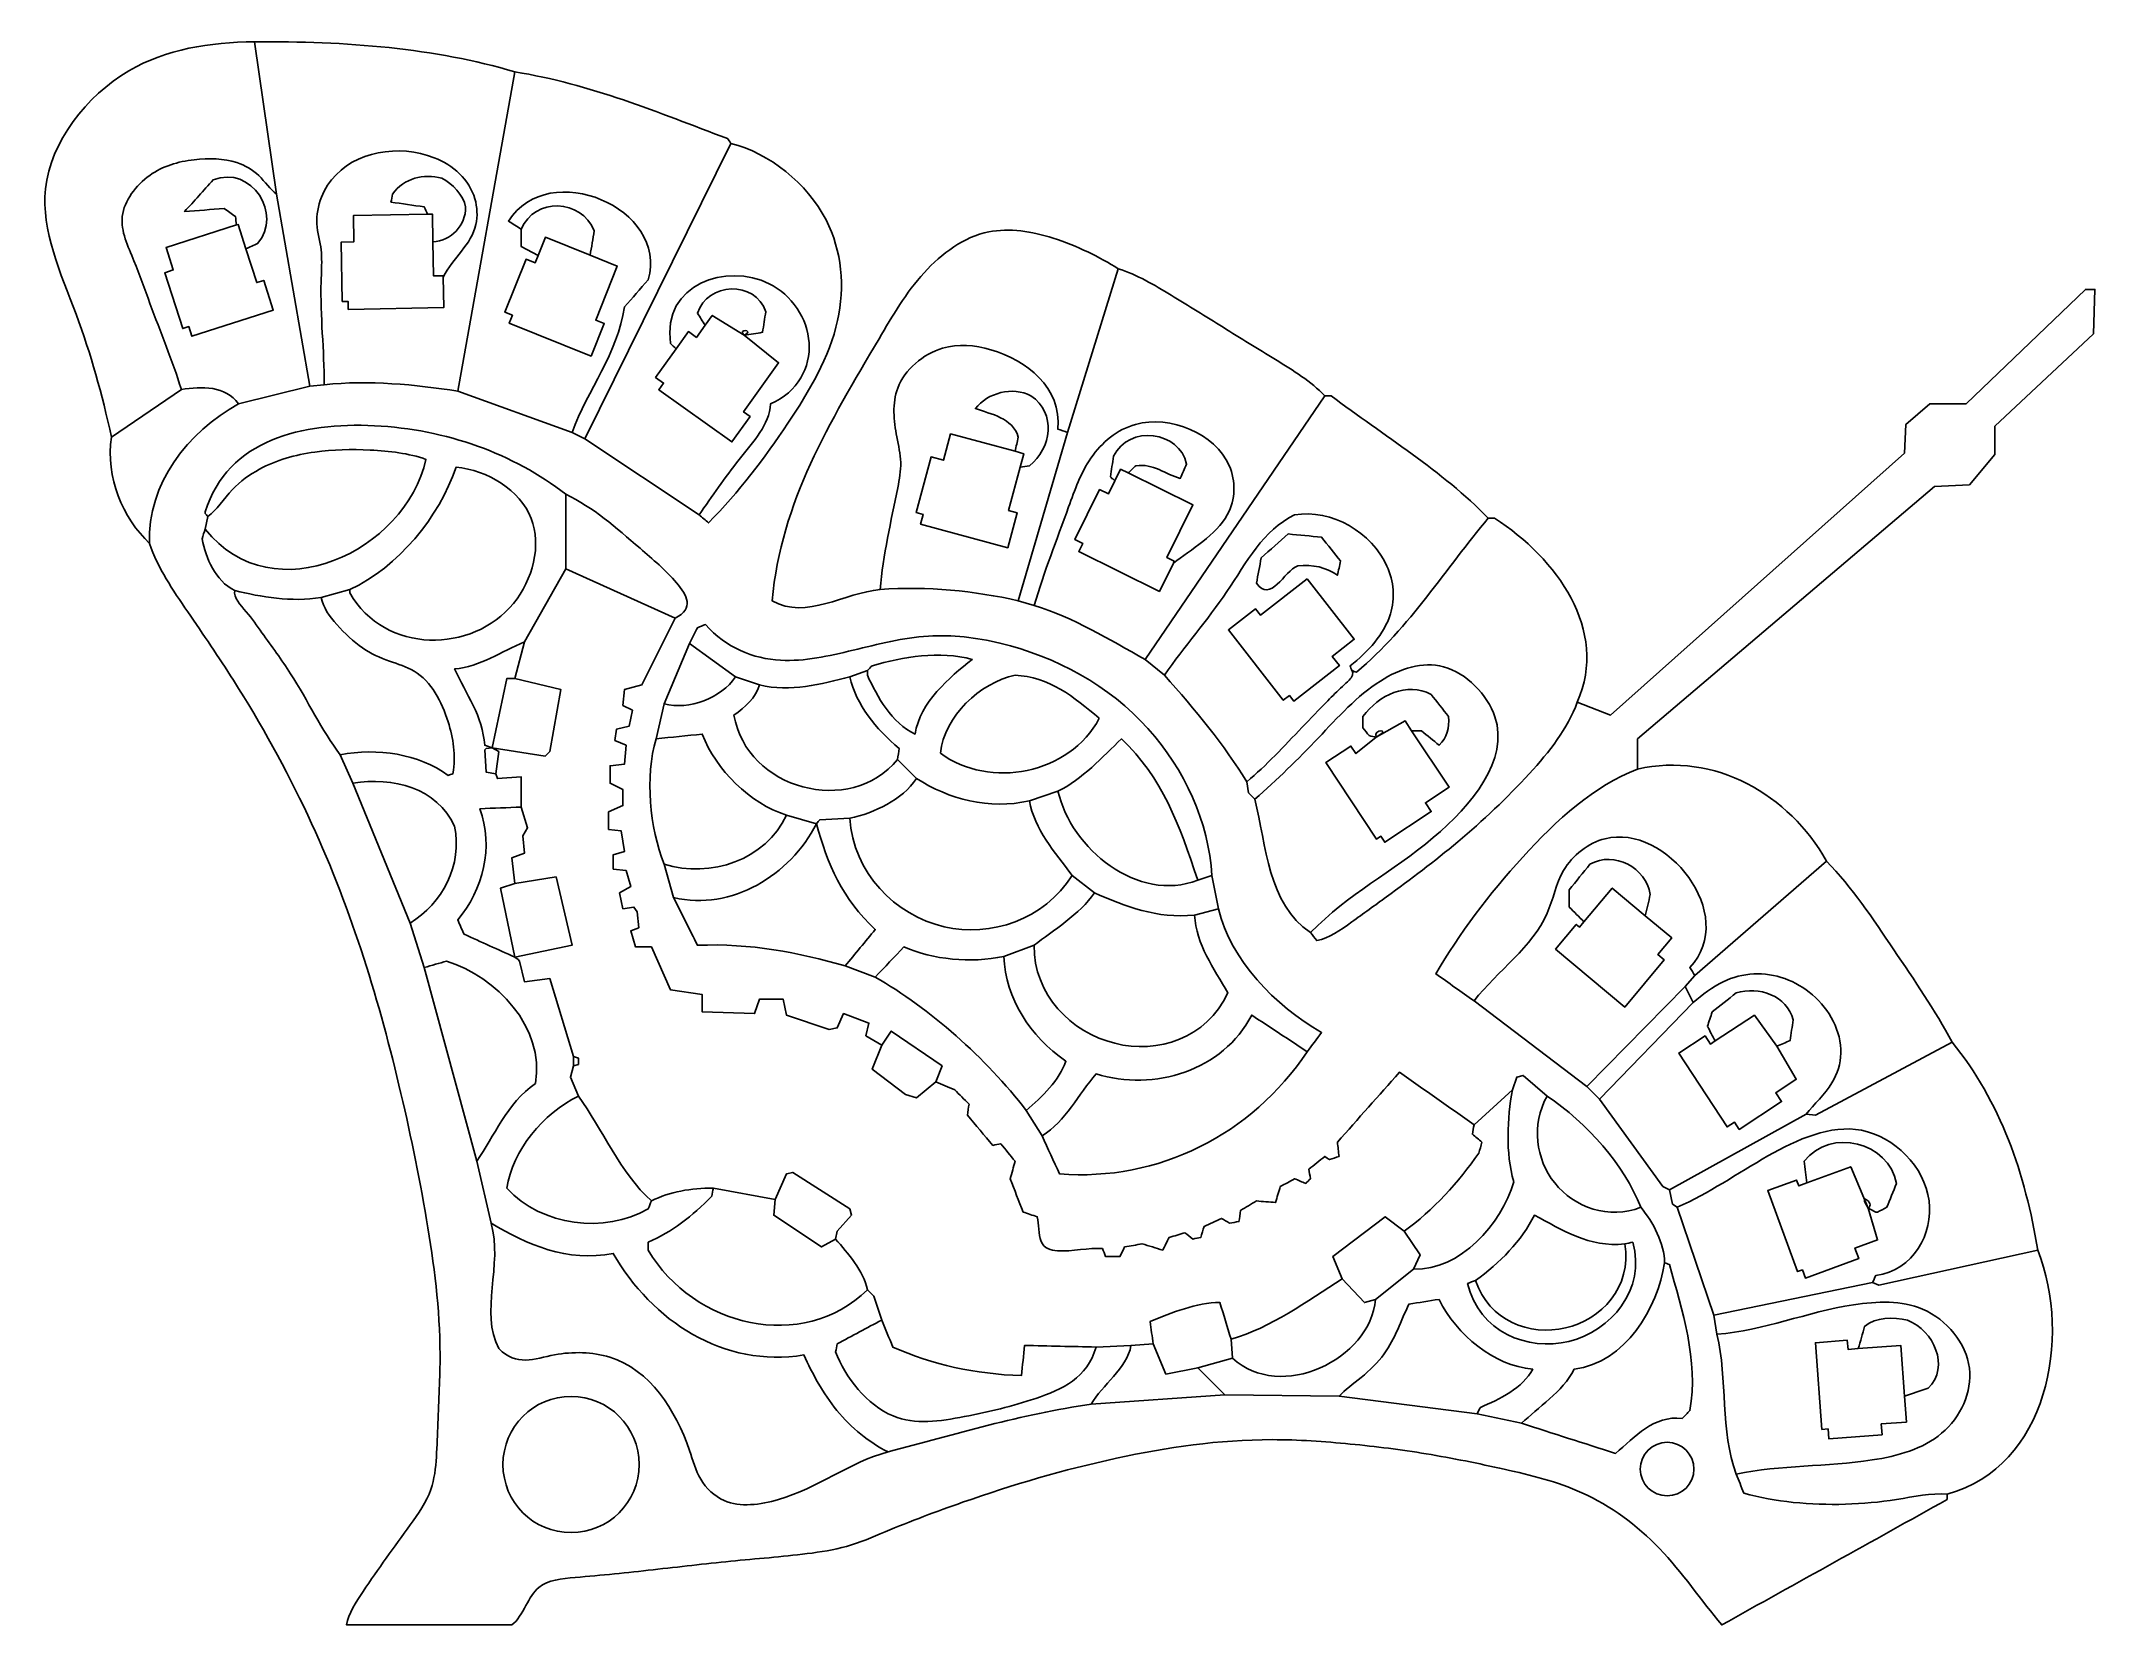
# Model space of a CAD drawing. Header units: millimetres. Extents: x -97281 to 279708, y -29439 to 261289.
import ezdxf

# ---------------------------------------------------------------- set-up
doc = ezdxf.new("R2010")
doc.units = ezdxf.units.MM
doc.layers.add('04_CONNECTED_LINEWORK', color=7, linetype='Continuous')
doc.layers.add('05_CIRCLES', color=7, linetype='Continuous')

msp = doc.modelspace()

# ---------------------------------------------------------------- linework, layer by layer
at = {"layer": '04_CONNECTED_LINEWORK'}
for points in [[(-58122, 261171), (-54042, 233188)], [(-10319, 255632), (-20812, 197044)], [(29323, 242516), (2506, 188299)], [(-54042, 233188), (-47920, 197918)], [(-61390, 227548), (-74346, 223385), (-73026, 219275), (-74577, 218776), (-71280, 208516), (-70171, 208873), (-69604, 207109), (-54660, 211912), (-56412, 217364), (-57682, 216956), (-59673, 223154)], [(-59673, 223154), (-61114, 227637), (-61390, 227548)], [(-26358, 229517), (-39962, 229261), (-39872, 224450), (-42194, 224406), (-41989, 213487), (-40925, 213507), (-40897, 212037), (-23381, 212367), (-23486, 217961)], [(-25358, 224446), (-25453, 229534), (-26358, 229517)], [(-9153, 226775), (-9153, 223569), (-6054, 221922)], [(-23486, 217961), (-23491, 218209), (-25240, 218176), (-25358, 224446)], [(3503, 221978), (-4718, 225265), (-6054, 221922)], [(-6054, 221922), (-6596, 220567), (-8256, 221230), (-12135, 211526), (-10754, 210974), (-11347, 209490), (3685, 203480), (6077, 209464), (4520, 210086), (8479, 219989), (3503, 221978)], [(100445, 219488), (91118, 189465)], [(195761, 127671), (195761, 133209), (250268, 179555), (256681, 179846), (261345, 185385), (261345, 190631), (279417, 207537), (279708, 215699), (277959, 215699), (256098, 194712), (249394, 194712), (245021, 190923), (244730, 185676), (190805, 137581), (184684, 139913)], [(24606, 209116), (23019, 206891), (21525, 207956), (19276, 204803)], [(31792, 207282), (25908, 210941), (24606, 209116)], [(19276, 204803), (15521, 199537), (16967, 198507), (16087, 197273), (29515, 187699), (32849, 192375), (31668, 193218), (38104, 202244), (31792, 207282)], [(-71531, 197335), (-84356, 188591)], [(-47920, 197918), (-61037, 194712)], [(-45297, 198210), (-47920, 197918)], [(-20812, 197044), (175, 189465)], [(138338, 196170), (105400, 147783)], [(175, 189465), (2506, 188299)], [(81504, 185988), (69667, 189180), (68361, 184338), (66069, 184956), (63318, 174751), (64647, 174393), (64162, 172592), (80162, 168279), (81894, 174702), (80312, 175128), (82464, 183107)], [(91118, 189465), (82082, 158568)], [(2506, 188299), (23493, 174308)], [(82464, 183107), (83123, 185552), (81504, 185988)], [(102260, 182013), (100861, 182704), (99821, 180597)], [(110556, 165465), (110722, 165800), (109355, 166475), (114132, 176153), (102260, 182013)], [(-991, 178097), (-991, 164398)], [(99821, 180597), (98628, 178180), (97018, 178975), (92480, 169781), (93917, 169072), (93177, 167573), (107988, 160262), (110556, 165465)], [(-66673, 174017), (-67158, 171685)], [(-991, 164398), (-8570, 150989)], [(-991, 164398), (19121, 155362)], [(-40633, 160608), (-45880, 159151)], [(82082, 158568), (84997, 157694)], [(19121, 155362), (13000, 143119), (9794, 142245), (9502, 139330), (11251, 138456), (10668, 135541), (8336, 134958), (8045, 132917), (10085, 132043), (9794, 128545), (7170, 128254), (7170, 125047), (9502, 123881), (9502, 120967), (6879, 119801), (6879, 116594), (9211, 116303), (9794, 112513), (7753, 111931), (7753, 109307), (10085, 109016), (10959, 106101), (8919, 104935), (9502, 102020), (11542, 102312), (12125, 101437), (12417, 98522), (10959, 97939), (11834, 95024), (14749, 95024), (18247, 87154), (24076, 86280), (24076, 83074), (33695, 82782), (34570, 85405), (38942, 85405), (39525, 82491), (47395, 79867), (48852, 80159), (50018, 82782), (54682, 81033), (54099, 78701), (57014, 76952)], [(-8570, 150989), (-10319, 144285)], [(21744, 150698), (17081, 139622)], [(21744, 150698), (30197, 144577)], [(105400, 147783), (108898, 144868)], [(-10319, 144285), (-1866, 142245), (-3906, 130877), (-4781, 130003), (-14497, 131557)], [(-10319, 144285), (-11776, 144285), (-14497, 131557)], [(30197, 144577), (34570, 143119)], [(54391, 145743), (51184, 144577)], [(17081, 139622), (15623, 133209)], [(154285, 134709), (153106, 136490), (147799, 133532)], [(147799, 133532), (144051, 130498), (143129, 131891), (138537, 128853), (147836, 114799), (148636, 115328), (149363, 114230), (157883, 119868), (156822, 121472), (161149, 124335), (154285, 134709)], [(-42382, 130294), (-40050, 125047)], [(-14497, 131557), (-15566, 131460), (-15857, 131168), (-15566, 127088), (-13817, 126796)], [(-14497, 131557), (-13234, 130877), (-13817, 126796)], [(59929, 129420), (63427, 125922)], [(-40050, 125047), (-29557, 99397)], [(-13817, 126796), (-13525, 125922), (-9153, 126213), (-9153, 120675)], [(124055, 125339), (124347, 123298), (125513, 122132)], [(-9153, 120675), (-7987, 116886), (-8861, 115428), (-8570, 112222), (-10902, 111348), (-10319, 106684)], [(89369, 123590), (84122, 121841)], [(39525, 119218), (45063, 117614)], [(51184, 118635), (45646, 118343), (45355, 118052), (45063, 117614)], [(17081, 110182), (18830, 104060)], [(230447, 110765), (206254, 89778)], [(-10319, 106684), (-12942, 105809), (-10319, 93130)], [(-10319, 106684), (-2740, 107850), (175, 95316), (-10319, 93130)], [(91992, 108141), (96073, 104935)], [(115019, 107267), (117643, 108141)], [(117643, 108141), (118809, 102020)], [(197167, 100738), (191126, 105813), (185926, 99624)], [(118809, 102020), (114436, 100854)], [(-29557, 99397), (-26934, 91235)], [(185926, 99624), (185101, 98643), (184507, 99142), (180716, 94630), (193400, 83972), (200672, 92628), (199479, 93631), (202022, 96658), (197167, 100738)], [(84997, 95316), (79458, 93276)], [(-26934, 91235), (-17315, 55674)], [(-10319, 93130), (-9736, 92693), (-9444, 92401), (-8570, 88612), (-3906, 89195), (466, 74912)], [(50310, 91527), (55848, 89486)], [(204505, 87737), (186433, 69374)], [(206254, 89778), (204505, 87737)], [(204505, 87737), (205963, 84822)], [(165738, 85114), (186433, 69374)], [(205963, 84822), (188765, 67042)], [(57014, 76952), (58763, 79576), (68090, 73163), (66924, 70248)], [(221322, 76767), (217200, 82462), (209994, 77747)], [(57014, 76952), (55265, 72580), (61386, 67916), (63427, 67333), (66924, 70248)], [(209994, 77747), (209130, 77182), (208145, 78687), (203328, 75536), (212204, 61970), (213548, 62850), (214412, 61529), (222183, 66614), (221113, 68249), (224884, 70716), (221322, 76767)], [(253475, 77535), (228407, 64127), (226682, 64297)], [(466, 73163), (-117, 71123), (1340, 67625)], [(466, 74912), (466, 73163)], [(466, 74912), (1340, 74620), (1340, 73455), (466, 73163)], [(172806, 68791), (165738, 62378)], [(172806, 68791), (173608, 71123), (174774, 71414), (179146, 67625)], [(186433, 69374), (188765, 67042)], [(83539, 65002), (86454, 60338)], [(188765, 67042), (200424, 51010), (201590, 50427)], [(226682, 64297), (201590, 50427)], [(-17315, 55674), (-14691, 44306)], [(37485, 48678), (39525, 53342), (40691, 53634), (51184, 46929), (51476, 45764), (48852, 42849), (48561, 41391)], [(238106, 47083), (234877, 54657), (226832, 51703)], [(26117, 50719), (37485, 48678)], [(201590, 50427), (202173, 47804), (203048, 47221)], [(226832, 51703), (225336, 51154), (224942, 52227), (219658, 50287), (225121, 35407), (226021, 35737), (226580, 34216), (236357, 37805), (235653, 39725), (239800, 41247), (238106, 47083)], [(37485, 48678), (37193, 45764), (45938, 39934), (48561, 41391)], [(152912, 42849), (149415, 45472), (139796, 38185), (141544, 34104)], [(203048, 47221), (209752, 27400)], [(152912, 42849), (155827, 38476), (154661, 35853)], [(269215, 39351), (240066, 32938), (238900, 33424)], [(141544, 34104), (145625, 29732), (147666, 30315)], [(154661, 35853), (147666, 30315)], [(54391, 32064), (55557, 30898), (57014, 26526)], [(238900, 33424), (209752, 27400)], [(209752, 27400), (210335, 23902)], [(121141, 23028), (121432, 19530)], [(236277, 21275), (234385, 21134), (234260, 22801), (228407, 22365), (229592, 6460), (230726, 6545), (230860, 4749), (240641, 5479), (240493, 7456), (245103, 7800), (244750, 12536)], [(102777, 21862), (96364, 21570)], [(106858, 22153), (102777, 21862)], [(106858, 22153), (109190, 16615), (115019, 17781)], [(121432, 19530), (115019, 17781)], [(244750, 12536), (244055, 21855), (236277, 21275)], [(115019, 17781), (119975, 12826)], [(119975, 12826), (95490, 11077)], [(119975, 12826), (140962, 12534)], [(140962, 12534), (166321, 9328)], [(166321, 9328), (174482, 7579)]]:
    msp.add_lwpolyline(points, dxfattribs=at)
msp.add_lwpolyline([(135107, 162569), (126550, 155892), (125615, 157091), (120648, 153215), (130735, 140288), (131854, 141161), (132669, 140116), (141034, 146644), (139720, 148328), (143760, 151480)], close=True, dxfattribs=at)
for points, knots in [([(-58122, 261171), (-66376, 261021), (-74275, 259879), (-81159, 255829), (-89018, 251205), (-95553, 242791), (-96468, 234166), (-97281, 226504), (-93658, 218676), (-90861, 211169), (-88082, 203713), (-86119, 196574), (-84356, 188591)], [0, 0, 0, 0, 1, 1, 1, 2, 2, 2, 3, 3, 3, 4, 4, 4, 4]), ([(-10319, 255632), (3482, 253437), (16004, 248155), (28740, 243390), (28934, 243098), (29129, 242807), (29323, 242516)], [0, 0, 0, 0, 1, 1, 1, 2, 2, 2, 2]), ([(-45297, 198210), (-45298, 204589), (-46060, 210707), (-45879, 217153), (-45835, 218720), (-45736, 220306), (-45796, 221841), (-45826, 222608), (-45896, 223363), (-46032, 224099), (-46181, 224911), (-46410, 225699), (-46543, 226500), (-47087, 229779), (-46013, 233268), (-43973, 235828), (-39790, 241078), (-31543, 242420), (-25126, 239875), (-21638, 238492), (-18691, 235960), (-17656, 232334), (-17224, 230819), (-17126, 229113), (-17462, 227608), (-18279, 223958), (-21653, 221486), (-23486, 217961)], [0, 0, 0, 0, 1, 1, 1, 2, 2, 2, 3, 3, 3, 4, 4, 4, 5, 5, 5, 6, 6, 6, 7, 7, 7, 8, 8, 8, 9, 9, 9, 9]), ([(29323, 242516), (36454, 240687), (43319, 235185), (46799, 228457), (49750, 222753), (50267, 216168), (48918, 210006), (47443, 203262), (43733, 197026), (39791, 191128), (35465, 184658), (30859, 178596), (25242, 172851), (24659, 173337), (24076, 173822), (23493, 174308)], [0, 0, 0, 0, 1, 1, 1, 2, 2, 2, 3, 3, 3, 4, 4, 4, 5, 5, 5, 5]), ([(-54042, 233188), (-55209, 234032), (-56161, 235472), (-57329, 236593), (-58470, 237688), (-59817, 238477), (-61319, 238973), (-63734, 239770), (-66551, 239808), (-69161, 239510), (-72175, 239165), (-74915, 238372), (-77334, 236643), (-79866, 234833), (-82047, 231998), (-82374, 229115), (-82683, 226395), (-81342, 223633), (-80225, 220939), (-79129, 218294), (-78250, 215715), (-77294, 213116), (-75382, 207917), (-73163, 202637), (-71531, 197335)], [0, 0, 0, 0, 1, 1, 1, 2, 2, 2, 3, 3, 3, 4, 4, 4, 5, 5, 5, 6, 6, 6, 7, 7, 7, 8, 8, 8, 8]), ([(-61390, 227548), (-61467, 228068), (-61543, 228588), (-61620, 229107), (-62300, 229593), (-62980, 230079), (-63661, 230565), (-66090, 230370), (-68519, 230176), (-70948, 229982), (-69199, 231925), (-67450, 233868), (-65701, 235811), (-58621, 238627), (-52865, 229400), (-57539, 224152), (-58251, 223819), (-58962, 223487), (-59673, 223154)], [0, 0, 0, 0, 1, 1, 1, 2, 2, 2, 3, 3, 3, 4, 4, 4, 5, 5, 5, 6, 6, 6, 6]), ([(175, 189465), (3051, 197278), (8571, 203995), (9794, 212493), (11251, 214144), (12708, 215796), (14166, 217448), (18010, 230607), (-4116, 239973), (-11485, 228233), (-10708, 227747), (-9930, 227261), (-9153, 226775)], [0, 0, 0, 0, 1, 1, 1, 2, 2, 2, 3, 3, 3, 4, 4, 4, 4]), ([(-26358, 229517), (-26550, 229963), (-26742, 230410), (-26934, 230856), (-28974, 231148), (-31014, 231439), (-33055, 231731), (-32958, 232216), (-32860, 232702), (-32763, 233188), (-30644, 236174), (-27077, 237020), (-23727, 236103), (-21684, 235101), (-19800, 233038), (-19355, 230856), (-19314, 227430), (-21995, 224605), (-25358, 224446)], [0, 0, 0, 0, 1, 1, 1, 2, 2, 2, 3, 3, 3, 4, 4, 4, 5, 5, 5, 6, 6, 6, 6]), ([(3503, 221978), (3753, 223480), (4004, 224982), (4255, 226484), (1888, 232330), (-6684, 232646), (-9153, 226775)], [0, 0, 0, 0, 1, 1, 1, 2, 2, 2, 2]), ([(100445, 219488), (97017, 221616), (92925, 223727), (88479, 225127), (84606, 226346), (80464, 227026), (76669, 226261), (72107, 225341), (68047, 222334), (64799, 218761), (61473, 215103), (58999, 210852), (56526, 206652), (47534, 191382), (38562, 176791), (36902, 158568), (43243, 154933), (50202, 160073), (56723, 160608)], [0, 0, 0, 0, 1, 1, 1, 2, 2, 2, 3, 3, 3, 4, 4, 4, 5, 5, 5, 6, 6, 6, 6]), ([(19276, 204803), (18933, 205132), (18590, 205460), (18247, 205788), (16646, 216745), (28645, 220630), (36361, 216752), (40500, 214672), (43407, 210358), (43693, 205888), (43977, 201454), (41684, 196867), (36610, 194712), (36523, 192717), (35711, 191023), (34668, 189425), (33550, 187713), (32167, 186111), (30861, 184477), (28215, 181166), (25886, 177724), (23493, 174308)], [0, 0, 0, 0, 1, 1, 1, 2, 2, 2, 3, 3, 3, 4, 4, 4, 5, 5, 5, 6, 6, 6, 7, 7, 7, 7]), ([(100445, 219488), (103882, 218403), (107015, 216554), (110123, 214665), (113327, 212718), (116505, 210727), (119692, 208746), (122880, 206765), (126078, 204793), (129300, 202820), (132555, 200827), (135835, 198832), (138338, 196170)], [0, 0, 0, 0, 1, 1, 1, 2, 2, 2, 3, 3, 3, 4, 4, 4, 4]), ([(24606, 209116), (24138, 209853), (23670, 210590), (23202, 211327), (24993, 217074), (33829, 217406), (35736, 211618), (35541, 210355), (35347, 209092), (35153, 207829), (34032, 207646), (32912, 207464), (31792, 207282)], [0, 0, 0, 0, 1, 1, 1, 2, 2, 2, 3, 3, 3, 4, 4, 4, 4]), ([(56723, 160608), (57236, 167003), (58770, 173107), (59961, 179295), (60261, 180852), (60538, 182414), (60503, 183943), (60467, 185509), (60102, 187040), (59802, 188632), (59240, 191613), (58904, 194804), (59952, 197591), (61242, 201021), (64627, 203839), (68190, 204910), (71086, 205780), (74099, 205498), (77040, 204637), (83710, 202685), (90009, 197758), (89369, 190048), (89952, 189854), (90535, 189660), (91118, 189465)], [0, 0, 0, 0, 1, 1, 1, 2, 2, 2, 3, 3, 3, 4, 4, 4, 5, 5, 5, 6, 6, 6, 7, 7, 7, 8, 8, 8, 8]), ([(81504, 185988), (81697, 186856), (81889, 187723), (82082, 188591), (81065, 192165), (77080, 192789), (74212, 193838), (76442, 196735), (81039, 197945), (84414, 196170), (89109, 192995), (88217, 186499), (84122, 183344), (83569, 183265), (83016, 183186), (82464, 183107)], [0, 0, 0, 0, 1, 1, 1, 2, 2, 2, 3, 3, 3, 4, 4, 4, 5, 5, 5, 5]), ([(138338, 196170), (138727, 196170), (139115, 196170), (139504, 196170), (149124, 188958), (159905, 182374), (168361, 173725)], [0, 0, 0, 0, 1, 1, 1, 2, 2, 2, 2]), ([(84997, 157694), (86841, 163928), (89141, 169716), (91335, 175769), (92458, 178867), (93553, 182034), (95428, 184756), (97401, 187620), (100238, 189991), (103583, 190924), (109976, 192708), (118224, 189236), (120811, 183354), (122053, 180529), (121990, 177149), (120450, 174341), (118407, 170618), (113766, 167901), (110556, 165465)], [0, 0, 0, 0, 1, 1, 1, 2, 2, 2, 3, 3, 3, 4, 4, 4, 5, 5, 5, 6, 6, 6, 6]), ([(-991, 178097), (-10571, 185564), (-22920, 190030), (-36104, 190684), (-49152, 191330), (-63018, 188242), (-67158, 174891), (-67158, 174794), (-67158, 174697), (-67158, 174600), (-66996, 174405), (-66834, 174211), (-66673, 174017)], [0, 0, 0, 0, 1, 1, 1, 2, 2, 2, 3, 3, 3, 4, 4, 4, 4]), ([(102260, 182013), (102724, 182457), (103188, 182901), (103652, 183344), (106886, 183808), (109080, 181760), (111813, 181012), (112202, 181887), (112590, 182761), (112979, 183636), (111723, 189715), (102420, 190925), (99571, 185093), (99376, 183830), (99182, 182567), (98988, 181304), (99085, 181207), (99182, 181109), (99279, 181012), (99460, 180874), (99640, 180736), (99821, 180597)], [0, 0, 0, 0, 1, 1, 1, 2, 2, 2, 3, 3, 3, 4, 4, 4, 5, 5, 5, 6, 6, 6, 7, 7, 7, 7]), ([(-66673, 174017), (-65086, 175161), (-63782, 177250), (-62172, 178950), (-60713, 180489), (-59002, 181709), (-57215, 182684), (-54057, 184406), (-50660, 185361), (-47008, 185857), (-43739, 186301), (-40266, 186376), (-36878, 186218), (-33291, 186051), (-29800, 185622), (-26642, 184510), (-30382, 167705), (-54594, 156004), (-67158, 171685)], [0, 0, 0, 0, 1, 1, 1, 2, 2, 2, 3, 3, 3, 4, 4, 4, 5, 5, 5, 6, 6, 6, 6]), ([(-40633, 160025), (-34125, 148627), (-18072, 148909), (-10566, 158073), (-7020, 162403), (-5381, 168716), (-7315, 173664), (-9349, 178870), (-15336, 182565), (-21104, 183053), (-24217, 173869), (-31749, 164735), (-40633, 160608), (-40633, 160511), (-40633, 160414), (-40633, 160317), (-40633, 160220), (-40633, 160123), (-40633, 160025)], [0, 0, 0, 0, 1, 1, 1, 2, 2, 2, 3, 3, 3, 4, 4, 4, 5, 5, 5, 6, 6, 6, 6]), ([(-991, 178097), (4136, 175683), (8188, 172017), (12656, 168180), (14974, 166189), (17404, 164152), (19371, 161822), (21236, 159614), (22684, 157143), (19121, 155362)], [0, 0, 0, 0, 1, 1, 1, 2, 2, 2, 3, 3, 3, 3]), ([(143293, 145743), (143196, 146034), (143099, 146326), (143002, 146617), (146299, 149168), (149274, 152476), (150398, 156128), (151289, 159023), (151016, 162134), (149755, 164924), (147016, 170982), (139614, 175526), (132800, 174308), (127030, 171544), (123975, 165578), (120364, 160236), (116762, 154908), (112607, 150203), (108898, 144868)], [0, 0, 0, 0, 1, 1, 1, 2, 2, 2, 3, 3, 3, 4, 4, 4, 5, 5, 5, 6, 6, 6, 6]), ([(168361, 173725), (160649, 164543), (154005, 153757), (144168, 145451), (143876, 145548), (143585, 145646), (143293, 145743)], [0, 0, 0, 0, 1, 1, 1, 2, 2, 2, 2]), ([(168361, 173725), (168750, 173725), (169138, 173725), (169527, 173725), (180898, 166261), (190520, 153301), (184684, 139913)], [0, 0, 0, 0, 1, 1, 1, 2, 2, 2, 2]), ([(-67158, 171685), (-67353, 171102), (-67547, 170519), (-67741, 169936), (-66941, 166334), (-65434, 162315), (-61717, 160414)], [0, 0, 0, 0, 1, 1, 1, 2, 2, 2, 2]), ([(125804, 161774), (126096, 163329), (126387, 164884), (126679, 166438), (128331, 167896), (129982, 169353), (131634, 170810), (133674, 170616), (135715, 170422), (137755, 170227), (138921, 168770), (140087, 167313), (141253, 165855), (141059, 164981), (140864, 164106), (140670, 163232), (138609, 164703), (136157, 165231), (133383, 164981), (130904, 163980), (128370, 158042), (125804, 161774)], [0, 0, 0, 0, 1, 1, 1, 2, 2, 2, 3, 3, 3, 4, 4, 4, 5, 5, 5, 6, 6, 6, 7, 7, 7, 7]), ([(-77360, 169061), (-75858, 164542), (-73102, 160537), (-70357, 156530), (-67505, 152365), (-64667, 148199), (-61977, 143968), (-56869, 135935), (-52297, 127672), (-48317, 119172), (-44558, 111143), (-41328, 102903), (-38541, 94467), (-35859, 86350), (-33587, 78051), (-31584, 69664), (-29642, 61533), (-27951, 53320), (-26537, 44941), (-25174, 36863), (-24069, 28631), (-24048, 20137), (-24038, 15980), (-24288, 11761), (-24446, 7607), (-24526, 5518), (-24583, 3446), (-24723, 1393), (-24862, -661), (-25084, -2695), (-25724, -4556), (-26539, -6927), (-28031, -9016), (-29532, -11092), (-31000, -13123), (-32477, -15140), (-33935, -17183), (-35372, -19195), (-36791, -21232), (-38165, -23278), (-39518, -25293), (-40827, -27317), (-41216, -29439), (-31111, -29439), (-21007, -29439), (-10902, -29439), (-9739, -28624), (-9024, -27227), (-8288, -25871), (-7596, -24599), (-6886, -23363), (-5895, -22542), (-4210, -21144), (-1713, -20949), (756, -20737), (5595, -20321), (10331, -19839), (15068, -19312), (19805, -18784), (24542, -18210), (29312, -17745), (33988, -17289), (38697, -16937), (43328, -16359), (45793, -16052), (48236, -15681), (50553, -15025), (52998, -14332), (55303, -13322), (57632, -12350), (62303, -10400), (67070, -8603), (71867, -6929), (81095, -3709), (90432, -946), (100139, 1163), (109342, 3162), (118879, 4572), (128680, 4568), (133462, 4566), (138307, 4228), (143020, 3769), (147755, 3307), (152357, 2722), (156943, 1969), (161771, 1176), (166581, 195), (171303, -860), (176208, -1956), (181018, -3132), (185557, -5189), (190777, -7554), (195639, -11084), (199789, -15413), (203982, -19787), (207447, -24978), (211209, -29439), (225006, -21764), (238803, -14088), (252600, -6412), (252600, -6315), (252600, -6218), (252600, -6121), (252600, -5894), (252600, -5667), (252600, -5441)], [0, 0, 0, 0, 1, 1, 1, 2, 2, 2, 3, 3, 3, 4, 4, 4, 5, 5, 5, 6, 6, 6, 7, 7, 7, 8, 8, 8, 9, 9, 9, 10, 10, 10, 11, 11, 11, 12, 12, 12, 13, 13, 13, 14, 14, 14, 15, 15, 15, 16, 16, 16, 17, 17, 17, 18, 18, 18, 19, 19, 19, 20, 20, 20, 21, 21, 21, 22, 22, 22, 23, 23, 23, 24, 24, 24, 25, 25, 25, 26, 26, 26, 27, 27, 27, 28, 28, 28, 29, 29, 29, 30, 30, 30, 31, 31, 31, 32, 32, 32, 33, 33, 33, 34, 34, 34, 35, 35, 35, 35]), ([(-61717, 160414), (-62006, 159133), (-60733, 157853), (-59626, 156536), (-58563, 155272), (-57652, 153975), (-56734, 152691), (-54943, 150185), (-53122, 147728), (-51477, 145155), (-48310, 140201), (-45795, 134817), (-42382, 130294)], [0, 0, 0, 0, 1, 1, 1, 2, 2, 2, 3, 3, 3, 4, 4, 4, 4]), ([(-45880, 159151), (-45527, 157300), (-44323, 155705), (-42970, 154174), (-41547, 152567), (-39959, 151031), (-38267, 149885), (-36720, 148836), (-35086, 148113), (-33353, 147493), (-31812, 146941), (-30193, 146471), (-28815, 145648), (-25634, 143750), (-23737, 139979), (-22574, 136332), (-21597, 133264), (-21139, 130285), (-21687, 126796), (-21978, 126699), (-22270, 126602), (-22561, 126505), (-27972, 130473), (-35560, 131573), (-42382, 130294)], [0, 0, 0, 0, 1, 1, 1, 2, 2, 2, 3, 3, 3, 4, 4, 4, 5, 5, 5, 6, 6, 6, 7, 7, 7, 8, 8, 8, 8]), ([(-8570, 150989), (-12815, 149266), (-16615, 146466), (-21395, 146034), (-19264, 141489), (-16213, 137324), (-15857, 132043), (-15404, 131881), (-14950, 131719), (-14497, 131557)], [0, 0, 0, 0, 1, 1, 1, 2, 2, 2, 3, 3, 3, 3]), ([(21744, 150698), (22230, 151670), (22716, 152641), (23202, 153613), (23688, 153807), (24173, 154001), (24659, 154196), (28481, 149878), (33411, 147919), (38469, 147636), (42844, 147391), (47314, 148400), (51760, 149475), (56372, 150590), (60958, 151777), (65586, 152065), (69971, 152337), (74394, 151803), (78706, 150775), (89054, 148306), (98759, 142989), (105891, 135081), (112602, 127638), (117033, 117901), (117643, 108141)], [0, 0, 0, 0, 1, 1, 1, 2, 2, 2, 3, 3, 3, 4, 4, 4, 5, 5, 5, 6, 6, 6, 7, 7, 7, 8, 8, 8, 8]), ([(54391, 144868), (54391, 145160), (54391, 145451), (54391, 145743), (54682, 146034), (54974, 146326), (55265, 146617), (60948, 148264), (67607, 149443), (73629, 147783), (69420, 144464), (64068, 139924), (63135, 134083), (58796, 136133), (56231, 140944), (54391, 144868)], [0, 0, 0, 0, 1, 1, 1, 2, 2, 2, 3, 3, 3, 4, 4, 4, 5, 5, 5, 5]), ([(125513, 122132), (129601, 125723), (133414, 129435), (137167, 133380), (140742, 137140), (144263, 141112), (148544, 143820), (152142, 146097), (156278, 147482), (160136, 146446), (164335, 145318), (168207, 141323), (169571, 137251), (172235, 129298), (165338, 121047), (158250, 115071), (150621, 108639), (142770, 104841), (135715, 97648)], [0, 0, 0, 0, 1, 1, 1, 2, 2, 2, 3, 3, 3, 4, 4, 4, 5, 5, 5, 6, 6, 6, 6]), ([(51184, 144577), (52357, 139452), (55882, 135007), (60220, 131460), (60123, 130780), (60026, 130100), (59929, 129420)], [0, 0, 0, 0, 1, 1, 1, 2, 2, 2, 2]), ([(96947, 136998), (92317, 140874), (87658, 144682), (81499, 144868), (75032, 143522), (68511, 137367), (67799, 130586), (76817, 123880), (91574, 126702), (96947, 136998)], [0, 0, 0, 0, 1, 1, 1, 2, 2, 2, 3, 3, 3, 3]), ([(143293, 145743), (143704, 145159), (143345, 144576), (142807, 143994), (142449, 143606), (142012, 143218), (141588, 142829), (140634, 141955), (139751, 141078), (138884, 140203), (137276, 138578), (135728, 136957), (134164, 135307), (130915, 131878), (127598, 128320), (124055, 125339)], [0, 0, 0, 0, 1, 1, 1, 2, 2, 2, 3, 3, 3, 4, 4, 4, 5, 5, 5, 5]), ([(154285, 134709), (154896, 134695), (155507, 134680), (156119, 134666), (157187, 133792), (158256, 132917), (159325, 132043), (160831, 133409), (161229, 135235), (161074, 137290), (160005, 138650), (158936, 140010), (157868, 141370), (153388, 143662), (148320, 141319), (145334, 137290), (145334, 136610), (145334, 135929), (145334, 135249), (145722, 134763), (146111, 134278), (146500, 133792), (146933, 133705), (147366, 133619), (147799, 133532)], [0, 0, 0, 0, 1, 1, 1, 2, 2, 2, 3, 3, 3, 4, 4, 4, 5, 5, 5, 6, 6, 6, 7, 7, 7, 8, 8, 8, 8]), ([(34570, 143119), (33981, 140752), (31861, 138959), (29906, 137581), (32186, 123923), (51323, 118811), (59929, 129420)], [0, 0, 0, 0, 1, 1, 1, 2, 2, 2, 2]), ([(184684, 139913), (182933, 135084), (179594, 130856), (175882, 126803), (171822, 122371), (167315, 118148), (162769, 114328), (158462, 110709), (154119, 107450), (149670, 104198), (147561, 102656), (145427, 101116), (143307, 99589), (141219, 98084), (139143, 96592), (136881, 96190), (136492, 96676), (136103, 97162), (135715, 97648)], [0, 0, 0, 0, 1, 1, 1, 2, 2, 2, 3, 3, 3, 4, 4, 4, 5, 5, 5, 6, 6, 6, 6]), ([(15623, 133209), (18441, 133500), (21259, 133792), (24076, 134083), (26581, 127498), (32830, 121348), (39525, 119218)], [0, 0, 0, 0, 1, 1, 1, 2, 2, 2, 2]), ([(89369, 123590), (93761, 125732), (97594, 129920), (101028, 133209), (108627, 125989), (111582, 117585), (115019, 107267)], [0, 0, 0, 0, 1, 1, 1, 2, 2, 2, 2]), ([(-40050, 125047), (-32791, 126314), (-24538, 124201), (-21395, 117177), (-19853, 110088), (-23654, 102948), (-29557, 99397)], [0, 0, 0, 0, 1, 1, 1, 2, 2, 2, 2]), ([(195761, 127671), (187766, 124616), (180892, 118309), (174686, 111501), (168480, 104692), (162942, 97382), (158742, 90069), (161074, 88417), (163406, 86766), (165738, 85114)], [0, 0, 0, 0, 1, 1, 1, 2, 2, 2, 3, 3, 3, 3]), ([(-9153, 120675), (-11679, 120578), (-14205, 120481), (-16732, 120384), (-14175, 113348), (-16135, 105456), (-20812, 99980), (-20424, 99105), (-20035, 98231), (-19646, 97356), (-16537, 95947), (-13428, 94539), (-10319, 93130)], [0, 0, 0, 0, 1, 1, 1, 2, 2, 2, 3, 3, 3, 4, 4, 4, 4]), ([(45063, 117614), (46961, 110384), (49817, 103695), (55848, 98231), (54002, 95996), (52156, 93761), (50310, 91527)], [0, 0, 0, 0, 1, 1, 1, 2, 2, 2, 2]), ([(51184, 118635), (51736, 108706), (59483, 100808), (68481, 98714), (77063, 96717), (86784, 99999), (91992, 108141)], [0, 0, 0, 0, 1, 1, 1, 2, 2, 2, 2]), ([(206254, 89778), (205963, 90263), (205671, 90749), (205380, 91235), (214358, 100935), (201003, 117718), (189792, 114876), (186736, 114101), (183839, 111867), (182194, 109060), (180768, 106627), (180282, 103764), (179171, 101211), (176480, 95026), (170120, 90668), (165738, 85114)], [0, 0, 0, 0, 1, 1, 1, 2, 2, 2, 3, 3, 3, 4, 4, 4, 5, 5, 5, 5]), ([(197167, 100738), (197475, 102040), (197784, 103342), (198092, 104643), (197312, 109574), (191504, 112723), (187016, 110182), (185753, 108627), (184490, 107072), (183227, 105518), (183227, 104449), (183227, 103380), (183227, 102312), (184127, 101416), (185026, 100520), (185926, 99624)], [0, 0, 0, 0, 1, 1, 1, 2, 2, 2, 3, 3, 3, 4, 4, 4, 5, 5, 5, 5]), ([(230447, 110765), (235143, 105965), (238940, 100183), (242785, 94488), (246566, 88888), (250394, 83372), (253475, 77535)], [0, 0, 0, 0, 1, 1, 1, 2, 2, 2, 2]), ([(18830, 104060), (20287, 101146), (21744, 98231), (23202, 95316), (32923, 95706), (41780, 94011), (50310, 91527)], [0, 0, 0, 0, 1, 1, 1, 2, 2, 2, 2]), ([(118809, 102020), (121135, 92511), (129151, 84291), (137755, 79284), (136881, 78118), (136006, 76952), (135132, 75786)], [0, 0, 0, 0, 1, 1, 1, 2, 2, 2, 2]), ([(114436, 100854), (114809, 95402), (117940, 91093), (120558, 86571), (116627, 78153), (107663, 75364), (99804, 77318), (91778, 79314), (84904, 86257), (84997, 95316)], [0, 0, 0, 0, 1, 1, 1, 2, 2, 2, 3, 3, 3, 3]), ([(79458, 93276), (73295, 91977), (66482, 92679), (61095, 95024), (59346, 93178), (57597, 91332), (55848, 89486)], [0, 0, 0, 0, 1, 1, 1, 2, 2, 2, 2]), ([(-26934, 91235), (-25573, 91624), (-24213, 92012), (-22853, 92401), (-13754, 89521), (-4759, 80321), (-6530, 69957), (-11812, 66243), (-14116, 60237), (-17315, 55674)], [0, 0, 0, 0, 1, 1, 1, 2, 2, 2, 3, 3, 3, 3]), ([(79458, 93276), (79783, 85462), (84217, 78706), (90826, 74038), (89630, 70568), (86506, 67453), (83539, 65002)], [0, 0, 0, 0, 1, 1, 1, 2, 2, 2, 2]), ([(205963, 84822), (207686, 86195), (209476, 87652), (211494, 88630), (213238, 89475), (215154, 89964), (217076, 90057), (220942, 90244), (224836, 88834), (227845, 86243), (231001, 83525), (233184, 79508), (233074, 75506), (233022, 73609), (232455, 71715), (231445, 70043), (230163, 67920), (228167, 66154), (226682, 64297)], [0, 0, 0, 0, 1, 1, 1, 2, 2, 2, 3, 3, 3, 4, 4, 4, 5, 5, 5, 6, 6, 6, 6]), ([(209994, 77747), (209525, 78648), (209055, 79549), (208586, 80450), (208877, 81325), (209169, 82199), (209460, 83074), (210918, 84239), (212375, 85405), (213833, 86571), (218076, 87873), (223140, 86051), (224326, 81616), (224132, 80353), (223937, 79090), (223743, 77827), (222936, 77474), (222129, 77120), (221322, 76767)], [0, 0, 0, 0, 1, 1, 1, 2, 2, 2, 3, 3, 3, 4, 4, 4, 5, 5, 5, 6, 6, 6, 6]), ([(135132, 75786), (131731, 78021), (128331, 80256), (124930, 82491), (119669, 72281), (107048, 68438), (96364, 71706), (93170, 67977), (90787, 63027), (86454, 60338)], [0, 0, 0, 0, 1, 1, 1, 2, 2, 2, 3, 3, 3, 3]), ([(135132, 75786), (124884, 60492), (107836, 51923), (89660, 53342), (88591, 55674), (87523, 58006), (86454, 60338)], [0, 0, 0, 0, 1, 1, 1, 2, 2, 2, 2]), ([(66924, 70248), (68090, 69762), (69256, 69277), (70422, 68791), (71297, 67916), (72171, 67042), (73046, 66167), (72948, 65487), (72851, 64807), (72754, 64127), (74309, 62281), (75863, 60435), (77418, 58589), (77904, 58686), (78390, 58783), (78875, 58880), (79750, 57812), (80624, 56743), (81499, 55674), (81207, 54605), (80916, 53536), (80624, 52468), (81402, 50427), (82179, 48387), (82956, 46347), (83831, 46055), (84705, 45764), (85579, 45472), (85868, 44142), (85745, 42225), (86281, 40966), (86539, 40359), (86950, 39904), (87513, 39628), (88017, 39381), (88642, 39277), (89296, 39232), (91948, 39051), (95069, 39859), (97530, 39642), (97725, 39157), (97919, 38671), (98113, 38185), (98988, 38185), (99862, 38185), (100737, 38185), (101028, 38768), (101320, 39351), (101611, 39934), (102680, 40128), (103749, 40322), (104817, 40517), (106081, 40128), (107344, 39740), (108607, 39351), (108995, 40128), (109384, 40905), (109773, 41683), (110744, 41974), (111716, 42266), (112688, 42557), (113173, 42169), (113659, 41780), (114145, 41391), (114631, 41488), (115117, 41586), (115602, 41683), (115797, 42363), (115991, 43043), (116185, 43723), (117254, 44209), (118323, 44695), (119392, 45181), (119877, 44889), (120363, 44598), (120849, 44306), (121432, 44403), (122015, 44500), (122598, 44598), (122695, 45278), (122792, 45958), (122889, 46638), (123861, 47221), (124833, 47804), (125804, 48387), (126970, 48290), (128136, 48193), (129302, 48095), (129594, 49067), (129885, 50039), (130177, 51010), (131051, 51496), (131926, 51982), (132800, 52468), (133480, 52176), (134160, 51885), (134840, 51593), (135132, 51885), (135423, 52176), (135715, 52468), (135618, 53051), (135520, 53634), (135423, 54217), (136395, 54994), (137367, 55771), (138338, 56548), (138630, 56354), (138921, 56160), (139213, 55965), (139796, 56160), (140379, 56354), (140962, 56548), (140864, 57423), (140767, 58297), (140670, 59172), (144459, 63447), (148249, 67722), (152038, 71997), (156605, 68791), (161171, 65584), (165738, 62378)], [0, 0, 0, 0, 1, 1, 1, 2, 2, 2, 3, 3, 3, 4, 4, 4, 5, 5, 5, 6, 6, 6, 7, 7, 7, 8, 8, 8, 9, 9, 9, 10, 10, 10, 11, 11, 11, 12, 12, 12, 13, 13, 13, 14, 14, 14, 15, 15, 15, 16, 16, 16, 17, 17, 17, 18, 18, 18, 19, 19, 19, 20, 20, 20, 21, 21, 21, 22, 22, 22, 23, 23, 23, 24, 24, 24, 25, 25, 25, 26, 26, 26, 27, 27, 27, 28, 28, 28, 29, 29, 29, 30, 30, 30, 31, 31, 31, 32, 32, 32, 33, 33, 33, 34, 34, 34, 35, 35, 35, 36, 36, 36, 37, 37, 37, 38, 38, 38, 39, 39, 39, 40, 40, 40, 40]), ([(172806, 68791), (171800, 63445), (171529, 57312), (173025, 51885), (170753, 44061), (163228, 35653), (154661, 35853)], [0, 0, 0, 0, 1, 1, 1, 2, 2, 2, 2]), ([(1340, 67625), (-5142, 64502), (-10705, 57670), (-11776, 50719), (-5337, 43741), (6091, 42300), (14166, 46929), (14360, 47415), (14554, 47901), (14749, 48387)], [0, 0, 0, 0, 1, 1, 1, 2, 2, 2, 3, 3, 3, 3]), ([(179146, 67625), (176229, 62377), (177074, 56031), (180546, 51693), (184134, 47209), (190530, 44868), (196344, 47221)], [0, 0, 0, 0, 1, 1, 1, 2, 2, 2, 2]), ([(165738, 62378), (165641, 61795), (165543, 61212), (165446, 60629), (166029, 60143), (166612, 59658), (167195, 59172), (167001, 58492), (166806, 57812), (166612, 57131), (162951, 51949), (158220, 46600), (152912, 42849)], [0, 0, 0, 0, 1, 1, 1, 2, 2, 2, 3, 3, 3, 4, 4, 4, 4]), ([(203048, 47221), (208920, 49800), (213918, 53382), (219692, 56638), (225095, 59685), (231178, 62447), (236853, 61358), (242883, 60200), (248453, 54695), (249259, 48398), (250026, 42413), (246489, 35714), (239483, 34687), (239289, 34266), (239095, 33845), (238900, 33424)], [0, 0, 0, 0, 1, 1, 1, 2, 2, 2, 3, 3, 3, 4, 4, 4, 5, 5, 5, 5]), ([(226832, 51703), (226677, 53027), (226522, 54350), (226366, 55674), (231153, 61927), (241924, 59165), (243273, 51593), (242690, 50136), (242107, 48678), (241524, 47221), (240941, 46929), (240358, 46638), (239775, 46347), (239678, 46347), (239580, 46347), (239483, 46347), (239024, 46592), (238565, 46837), (238106, 47083)], [0, 0, 0, 0, 1, 1, 1, 2, 2, 2, 3, 3, 3, 4, 4, 4, 5, 5, 5, 6, 6, 6, 6]), ([(26117, 50719), (26019, 50233), (25922, 49747), (25825, 49261), (22293, 45587), (18436, 42699), (14166, 40808), (14166, 40322), (14166, 39837), (14166, 39351), (22454, 25257), (42522, 20477), (54391, 32064)], [0, 0, 0, 0, 1, 1, 1, 2, 2, 2, 3, 3, 3, 4, 4, 4, 4]), ([(193429, 40517), (186849, 39752), (181976, 43106), (176814, 45764), (174526, 41089), (170404, 36940), (166029, 33813)], [0, 0, 0, 0, 1, 1, 1, 2, 2, 2, 2]), ([(-14691, 44306), (-12445, 36692), (-16843, 27951), (-13234, 21279), (-10086, 17907), (-6754, 19454), (-3026, 20142), (303, 20757), (3949, 20687), (7097, 19709), (14529, 17403), (19190, 10043), (21732, 2583), (22356, 753), (22852, -1084), (23793, -2679), (24800, -4387), (26317, -5817), (28107, -6597), (31056, -7883), (34745, -7402), (38061, -6425), (45379, -4268), (50885, 309), (58180, 2332)], [0, 0, 0, 0, 1, 1, 1, 2, 2, 2, 3, 3, 3, 4, 4, 4, 5, 5, 5, 6, 6, 6, 7, 7, 7, 8, 8, 8, 8]), ([(-14691, 44306), (-8129, 40429), (-734, 37038), (7753, 38768), (14761, 26376), (28076, 17673), (42731, 20113), (44290, 16686), (46224, 13077), (48790, 9948), (51419, 6741), (54711, 4039), (58180, 2332)], [0, 0, 0, 0, 1, 1, 1, 2, 2, 2, 3, 3, 3, 4, 4, 4, 4]), ([(193429, 40517), (193915, 40614), (194400, 40711), (194886, 40808), (197324, 32097), (190890, 24518), (183156, 22610), (175546, 20732), (166678, 24344), (164572, 33230), (165058, 33424), (165543, 33618), (166029, 33813)], [0, 0, 0, 0, 1, 1, 1, 2, 2, 2, 3, 3, 3, 4, 4, 4, 4]), ([(193429, 40517), (194710, 32464), (189134, 26582), (182513, 25068), (175980, 23574), (168429, 26333), (166029, 33813)], [0, 0, 0, 0, 1, 1, 1, 2, 2, 2, 2]), ([(200716, 37019), (199457, 28770), (193602, 18689), (184101, 17490), (182019, 13278), (177421, 10480), (174482, 7579)], [0, 0, 0, 0, 1, 1, 1, 2, 2, 2, 2]), ([(200716, 37019), (201007, 36922), (201299, 36825), (201590, 36728), (203946, 28350), (206957, 19136), (205380, 9911), (204894, 9425), (204408, 8939), (203922, 8454), (198692, 9091), (195389, 5076), (191680, 2041), (185947, 3887), (180215, 5733), (174482, 7579)], [0, 0, 0, 0, 1, 1, 1, 2, 2, 2, 3, 3, 3, 4, 4, 4, 5, 5, 5, 5]), ([(140962, 12534), (142052, 13722), (143583, 14798), (145050, 16007), (146608, 17291), (148093, 18725), (149254, 20322), (151297, 23131), (152335, 26442), (153787, 29440), (155633, 29732), (157479, 30023), (159325, 30315), (162613, 23709), (169276, 18244), (176523, 17490), (174731, 14100), (170360, 11903), (166904, 10494), (166709, 10105), (166515, 9717), (166321, 9328)], [0, 0, 0, 0, 1, 1, 1, 2, 2, 2, 3, 3, 3, 4, 4, 4, 5, 5, 5, 6, 6, 6, 7, 7, 7, 7]), ([(210335, 23902), (218976, 24607), (226756, 27980), (235421, 29325), (239715, 29991), (244227, 30159), (248085, 28508), (252530, 26604), (256109, 22286), (256672, 17671), (257205, 13308), (255042, 8679), (251569, 5733), (248154, 2834), (243471, 1563), (238823, 836), (230421, -478), (222133, -12), (213833, -1748)], [0, 0, 0, 0, 1, 1, 1, 2, 2, 2, 3, 3, 3, 4, 4, 4, 5, 5, 5, 6, 6, 6, 6]), ([(57014, 26526), (54293, 25068), (51573, 23611), (48852, 22153), (48755, 21667), (48658, 21182), (48561, 20696), (50274, 16061), (54341, 10874), (59107, 8922), (63157, 7263), (67713, 7939), (72179, 8801), (76644, 9662), (81019, 10708), (85281, 12140), (90117, 13765), (94807, 15887), (96364, 21570)], [0, 0, 0, 0, 1, 1, 1, 2, 2, 2, 3, 3, 3, 4, 4, 4, 5, 5, 5, 6, 6, 6, 6]), ([(57014, 26526), (57694, 24874), (58374, 23222), (59054, 21570), (66317, 18355), (74182, 16595), (82665, 16324), (82859, 18170), (83053, 20016), (83248, 21862), (87620, 21765), (91992, 21667), (96364, 21570)], [0, 0, 0, 0, 1, 1, 1, 2, 2, 2, 3, 3, 3, 4, 4, 4, 4]), ([(121141, 23028), (120460, 25262), (119780, 27497), (119100, 29732), (114802, 29797), (110285, 27840), (106275, 26234), (106469, 24874), (106664, 23514), (106858, 22153)], [0, 0, 0, 0, 1, 1, 1, 2, 2, 2, 3, 3, 3, 3]), ([(236277, 21275), (236666, 22636), (237054, 23998), (237443, 25360), (239486, 27148), (242686, 27034), (245313, 26526), (250114, 24512), (253158, 18035), (249102, 13992), (247651, 13506), (246200, 13021), (244750, 12536)], [0, 0, 0, 0, 1, 1, 1, 2, 2, 2, 3, 3, 3, 4, 4, 4, 4]), ([(213833, -1748), (214318, -2914), (214804, -4080), (215290, -5246), (221017, -6880), (227505, -7466), (233904, -7280), (237084, -7188), (240241, -6905), (243309, -6419), (246509, -5913), (249612, -5185), (252600, -5441)], [0, 0, 0, 0, 1, 1, 1, 2, 2, 2, 3, 3, 3, 4, 4, 4, 4])]:
    msp.add_open_spline(points, degree=3, knots=knots, dxfattribs=at)
for points in [[(-58122, 261171), (-41428, 261289), (-24875, 259989), (-10319, 255632)], [(31792, 207282), (30397, 208546), (33745, 208342), (31792, 207282)], [(-71531, 197335), (-67754, 197933), (-63476, 198029), (-61037, 194712)], [(-45297, 198210), (-37070, 199087), (-28578, 198236), (-20812, 197044)], [(-61037, 194712), (-70332, 189488), (-77816, 180117), (-77360, 169061)], [(-84356, 188591), (-85517, 181220), (-82287, 173743), (-77360, 169061)], [(-61717, 160414), (-56934, 159272), (-51323, 158254), (-45880, 159151)], [(56723, 160608), (65435, 161276), (74038, 160349), (82082, 158568)], [(84997, 157694), (92249, 155479), (98739, 151425), (105400, 147783)], [(30197, 144577), (27539, 140701), (21613, 138431), (17081, 139622)], [(51184, 144577), (45907, 143261), (40287, 141709), (34570, 143119)], [(108898, 144868), (114553, 138670), (119965, 131901), (124055, 125339)], [(15623, 133209), (13492, 126230), (14475, 116924), (17081, 110182)], [(147799, 133532), (150894, 135068), (147045, 135075), (147799, 133532)], [(195761, 127671), (209877, 130845), (223608, 122997), (230447, 110765)], [(63427, 125922), (60663, 121899), (55755, 119660), (51184, 118635)], [(63427, 125922), (69301, 122158), (76715, 120110), (84122, 121841)], [(84122, 121841), (85065, 116578), (88729, 112443), (91992, 108141)], [(89369, 123590), (91778, 113055), (104047, 103003), (115019, 107267)], [(125513, 122132), (127645, 113580), (127857, 102987), (135715, 97648)], [(39525, 119218), (35753, 110941), (25599, 107601), (17081, 110182)], [(45063, 117614), (40119, 108130), (29597, 101589), (18830, 104060)], [(96073, 104935), (93355, 101006), (88485, 98038), (84997, 95316)], [(96073, 104935), (101750, 102501), (107455, 100137), (114436, 100854)], [(55848, 89486), (65827, 83703), (76126, 74687), (83539, 65002)], [(253475, 77535), (262411, 66671), (266940, 53259), (269215, 39351)], [(1340, 67625), (5724, 61625), (9004, 53540), (14749, 48387)], [(179146, 67625), (186448, 62776), (193337, 54976), (196344, 47221)], [(26117, 50719), (21986, 50765), (18153, 50095), (14749, 48387)], [(238106, 47083), (235947, 50239), (239475, 48006), (238106, 47083)], [(196344, 47221), (198615, 44566), (200696, 40492), (200716, 37019)], [(48561, 41391), (50813, 38750), (53650, 35616), (54391, 32064)], [(269215, 39351), (275547, 23106), (270968, -336), (252600, -5441)], [(141544, 34104), (134940, 29937), (128608, 25112), (121141, 23028)], [(147666, 30315), (146707, 19254), (130183, 11402), (121432, 19530)], [(210335, 23902), (212286, 15677), (210982, 6104), (213833, -1748)], [(102777, 21862), (102050, 17550), (97435, 14628), (95490, 11077)], [(95490, 11077), (82614, 9222), (70483, 5570), (58180, 2332)]]:
    msp.add_open_spline(points, degree=3, dxfattribs=at)
at = {"layer": '05_CIRCLES'}
for centre, radius in [((0, 0), 12500), ((201180, -833), 4918)]:
    msp.add_circle(centre, radius, dxfattribs=at)

doc.saveas('drawing.dxf')
